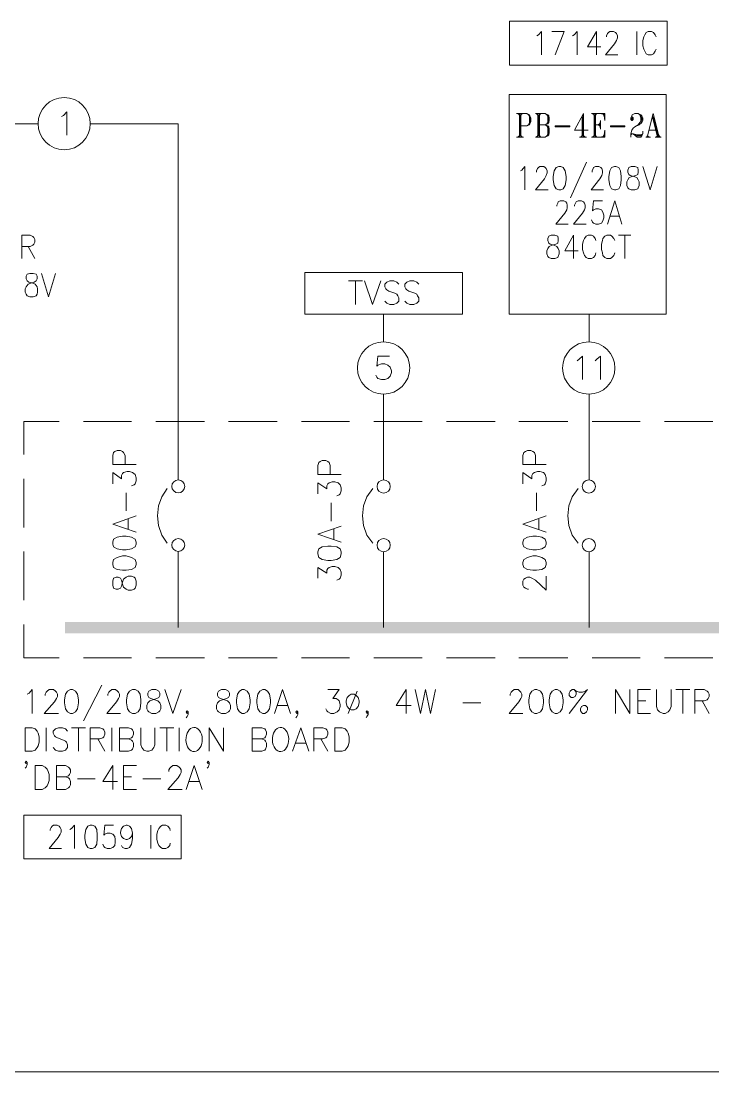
# Model space of a CAD drawing. Header units: inches. Extents: x 0.9 to 46, y 0.8 to 32.4.
# Drawn here: x 29.09 to 31.412, y 20.423 to 23.95 of the extents above; entities that cross this region are included whole.
import ezdxf

# ---------------------------------------------------------------- set-up
doc = ezdxf.new("R2010")
doc.units = ezdxf.units.IN
doc.header["$MEASUREMENT"] = 0
doc.layers.add('PDF_Geometry', color=7, linetype='Continuous')
doc.layers.add('PDF_Solid Fills', color=7, linetype='Continuous')

msp = doc.modelspace()

# ---------------------------------------------------------------- linework, layer by layer
at = {"layer": 'PDF_Geometry', "lineweight": 9}
for points in [[(30.7294, 23.9496), (31.2578, 23.9496), (31.2578, 23.8012), (30.7294, 23.8012)], [(30.7278, 23.7029), (30.7278, 22.9662), (31.2544, 22.9662), (31.2544, 23.7029)], [(30.9311, 23.5946), (30.8828, 23.5946), (30.8828, 23.5979), (30.9311, 23.5979)], [(31.0344, 23.5862), (31.0328, 23.6012), (31.0344, 23.6163)], [(31.1161, 23.5946), (31.0678, 23.5946), (31.0678, 23.5979), (31.1161, 23.5979)], [(31.1394, 23.6196), (31.1411, 23.6196), (31.1411, 23.6246), (31.1394, 23.6246)], [(30.8944, 23.4612), (30.8861, 23.4579), (30.8794, 23.4463), (30.8761, 23.4279), (30.8761, 23.4162), (30.8794, 23.3979), (30.8861, 23.3862), (30.8944, 23.3829), (30.9011, 23.3829), (30.9094, 23.3862), (30.9161, 23.3979), (30.9194, 23.4162), (30.9194, 23.4279), (30.9161, 23.4463), (30.9094, 23.4579), (30.9011, 23.4612)], [(31.0811, 23.4612), (31.0711, 23.4579), (31.0661, 23.4463), (31.0628, 23.4279), (31.0628, 23.4162), (31.0661, 23.3979), (31.0711, 23.3862), (31.0811, 23.3829), (31.0861, 23.3829), (31.0961, 23.3862), (31.1011, 23.3979), (31.1044, 23.4162), (31.1044, 23.4279), (31.1011, 23.4463), (31.0961, 23.4579), (31.0861, 23.4612)], [(31.1378, 23.4612), (31.1294, 23.4579), (31.1261, 23.4496), (31.1261, 23.4429), (31.1294, 23.4346), (31.1344, 23.4312), (31.1461, 23.4279), (31.1561, 23.4246), (31.1611, 23.4162), (31.1644, 23.4096), (31.1644, 23.3979), (31.1611, 23.3896), (31.1594, 23.3862), (31.1494, 23.3829), (31.1378, 23.3829), (31.1294, 23.3862), (31.1261, 23.3896), (31.1228, 23.3979), (31.1228, 23.4096), (31.1261, 23.4162), (31.1311, 23.4246), (31.1411, 23.4279), (31.1528, 23.4312), (31.1594, 23.4346), (31.1611, 23.4429), (31.1611, 23.4496), (31.1594, 23.4579), (31.1494, 23.4612)], [(30.8694, 23.2312), (30.8611, 23.2279), (30.8578, 23.2196), (30.8578, 23.2129), (30.8611, 23.2046), (30.8661, 23.2013), (30.8778, 23.1979), (30.8878, 23.1929), (30.8928, 23.1862), (30.8961, 23.1779), (30.8961, 23.1679), (30.8928, 23.1596), (30.8911, 23.1562), (30.8811, 23.1529), (30.8694, 23.1529), (30.8611, 23.1562), (30.8578, 23.1596), (30.8544, 23.1679), (30.8544, 23.1779), (30.8578, 23.1862), (30.8628, 23.1929), (30.8728, 23.1979), (30.8844, 23.2013), (30.8911, 23.2046), (30.8928, 23.2129), (30.8928, 23.2196), (30.8911, 23.2279), (30.8811, 23.2312)], [(29.1195, 23.1029), (29.1111, 23.0996), (29.1078, 23.0929), (29.1078, 23.0846), (29.1111, 23.0779), (29.1161, 23.0729), (29.1295, 23.0696), (29.1378, 23.0662), (29.1445, 23.0579), (29.1461, 23.0512), (29.1461, 23.0396), (29.1445, 23.0329), (29.1411, 23.0279), (29.1311, 23.0246), (29.1195, 23.0246), (29.1111, 23.0279), (29.1078, 23.0329), (29.1045, 23.0396), (29.1045, 23.0512), (29.1078, 23.0579), (29.1145, 23.0662), (29.1228, 23.0696), (29.1345, 23.0729), (29.1411, 23.0779), (29.1445, 23.0846), (29.1445, 23.0929), (29.1411, 23.0996), (29.1311, 23.1029)], [(30.0428, 22.9662), (30.5711, 22.9662), (30.5711, 23.1062), (30.0428, 23.1062)], [(29.4395, 22.4613), (29.4395, 22.4913), (29.4344, 22.5013), (29.4311, 22.5046), (29.4245, 22.5079), (29.4128, 22.5079), (29.4045, 22.5046), (29.4011, 22.5013), (29.3978, 22.4913), (29.3978, 22.4613), (29.4761, 22.4613), (29.3978, 22.4613), (29.3978, 22.4913), (29.4011, 22.5013), (29.4045, 22.5046), (29.4128, 22.5079), (29.4245, 22.5079), (29.4311, 22.5046), (29.4344, 22.5013), (29.4395, 22.4913)], [(29.4611, 22.3896), (29.4695, 22.3929), (29.4728, 22.3963), (29.4761, 22.4063), (29.4761, 22.4163), (29.4728, 22.4279), (29.4645, 22.4346), (29.4545, 22.4379), (29.4461, 22.4379), (29.4344, 22.4346), (29.4311, 22.4312), (29.4278, 22.4246), (29.4278, 22.4129), (29.3978, 22.4346), (29.3978, 22.3963), (29.3978, 22.4346), (29.4278, 22.4129), (29.4278, 22.4246), (29.4311, 22.4312), (29.4344, 22.4346), (29.4461, 22.4379), (29.4545, 22.4379), (29.4645, 22.4346), (29.4728, 22.4279), (29.4761, 22.4163), (29.4761, 22.4063), (29.4728, 22.3963), (29.4695, 22.3929)], [(29.4428, 22.3662), (29.4428, 22.3063)], [(29.5811, 22.1979), (29.5628, 22.2246), (29.5511, 22.2563), (29.5478, 22.2896), (29.5511, 22.3229), (29.5628, 22.3529), (29.5811, 22.3812), (29.5628, 22.3529), (29.5511, 22.3229), (29.5478, 22.2896), (29.5511, 22.2563), (29.5628, 22.2246)], [(29.4761, 22.2896), (29.3978, 22.2612), (29.4761, 22.2346), (29.3978, 22.2612)], [(29.4495, 22.2779), (29.4495, 22.2446)], [(29.3978, 22.1946), (29.4011, 22.1846), (29.4128, 22.1779), (29.4311, 22.1746), (29.4428, 22.1746), (29.4611, 22.1779), (29.4728, 22.1846), (29.4761, 22.1946), (29.4761, 22.2013), (29.4728, 22.2113), (29.4611, 22.2179), (29.4428, 22.2213), (29.4311, 22.2213), (29.4128, 22.2179), (29.4011, 22.2113), (29.3978, 22.2013)], [(29.3978, 22.1946), (29.4011, 22.1846), (29.4128, 22.1779), (29.4311, 22.1746), (29.4428, 22.1746), (29.4611, 22.1779), (29.4728, 22.1846), (29.4761, 22.1946), (29.4761, 22.2013), (29.4728, 22.2113), (29.4611, 22.2179), (29.4428, 22.2213), (29.4311, 22.2213), (29.4128, 22.2179), (29.4011, 22.2113), (29.3978, 22.2013)], [(29.3978, 22.1946), (29.4011, 22.1846), (29.4128, 22.1779), (29.4311, 22.1746), (29.4428, 22.1746), (29.4611, 22.1779), (29.4728, 22.1846), (29.4761, 22.1946), (29.4761, 22.2013), (29.4728, 22.2113), (29.4611, 22.2179), (29.4428, 22.2213), (29.4311, 22.2213), (29.4128, 22.2179), (29.4011, 22.2113), (29.3978, 22.2013)], [(30.7744, 22.1946), (30.7778, 22.1846), (30.7894, 22.1779), (30.8078, 22.1746), (30.8194, 22.1746), (30.8378, 22.1779), (30.8494, 22.1846), (30.8528, 22.1946), (30.8528, 22.2013), (30.8494, 22.2113), (30.8378, 22.2179), (30.8194, 22.2213), (30.8078, 22.2213), (30.7894, 22.2179), (30.7778, 22.2113), (30.7744, 22.2013)], [(30.0861, 22.1613), (30.0894, 22.1496), (30.1011, 22.1429), (30.1194, 22.1396), (30.1311, 22.1396), (30.1495, 22.1429), (30.1611, 22.1496), (30.1645, 22.1613), (30.1645, 22.1679), (30.1611, 22.1779), (30.1495, 22.1846), (30.1311, 22.1879), (30.1194, 22.1879), (30.1011, 22.1846), (30.0894, 22.1779), (30.0861, 22.1679)], [(29.3978, 22.1263), (29.4011, 22.1163), (29.4128, 22.1096), (29.4311, 22.1063), (29.4428, 22.1063), (29.4611, 22.1096), (29.4728, 22.1163), (29.4761, 22.1263), (29.4761, 22.1329), (29.4728, 22.1429), (29.4611, 22.1496), (29.4428, 22.1546), (29.4311, 22.1546), (29.4128, 22.1496), (29.4011, 22.1429), (29.3978, 22.1329)], [(29.3978, 22.1263), (29.4011, 22.1163), (29.4128, 22.1096), (29.4311, 22.1063), (29.4428, 22.1063), (29.4611, 22.1096), (29.4728, 22.1163), (29.4761, 22.1263), (29.4761, 22.1329), (29.4728, 22.1429), (29.4611, 22.1496), (29.4428, 22.1546), (29.4311, 22.1546), (29.4128, 22.1496), (29.4011, 22.1429), (29.3978, 22.1329)], [(29.3978, 22.1263), (29.4011, 22.1163), (29.4128, 22.1096), (29.4311, 22.1063), (29.4428, 22.1063), (29.4611, 22.1096), (29.4728, 22.1163), (29.4761, 22.1263), (29.4761, 22.1329), (29.4728, 22.1429), (29.4611, 22.1496), (29.4428, 22.1546), (29.4311, 22.1546), (29.4128, 22.1496), (29.4011, 22.1429), (29.3978, 22.1329)], [(29.6178, 21.9146), (29.6178, 22.1696)], [(30.7744, 22.1263), (30.7778, 22.1163), (30.7894, 22.1096), (30.8078, 22.1063), (30.8194, 22.1063), (30.8378, 22.1096), (30.8494, 22.1163), (30.8528, 22.1263), (30.8528, 22.1329), (30.8494, 22.1429), (30.8378, 22.1496), (30.8194, 22.1546), (30.8078, 22.1546), (30.7894, 22.1496), (30.7778, 22.1429), (30.7744, 22.1329)], [(29.3978, 22.0563), (29.4011, 22.0463), (29.4095, 22.0429), (29.4161, 22.0429), (29.4245, 22.0463), (29.4278, 22.0529), (29.4311, 22.0663), (29.4344, 22.0763), (29.4428, 22.0829), (29.4495, 22.0863), (29.4611, 22.0863), (29.4695, 22.0829), (29.4728, 22.0796), (29.4761, 22.0696), (29.4761, 22.0563), (29.4728, 22.0463), (29.4695, 22.0429), (29.4611, 22.0396), (29.4495, 22.0396), (29.4428, 22.0429), (29.4344, 22.0496), (29.4311, 22.0596), (29.4278, 22.0729), (29.4245, 22.0796), (29.4161, 22.0829), (29.4095, 22.0829), (29.4011, 22.0796), (29.3978, 22.0696)], [(29.3978, 22.0563), (29.4011, 22.0463), (29.4095, 22.0429), (29.4161, 22.0429), (29.4245, 22.0463), (29.4278, 22.0529), (29.4311, 22.0663), (29.4344, 22.0763), (29.4428, 22.0829), (29.4495, 22.0863), (29.4611, 22.0863), (29.4695, 22.0829), (29.4728, 22.0796), (29.4761, 22.0696), (29.4761, 22.0563), (29.4728, 22.0463), (29.4695, 22.0429), (29.4611, 22.0396), (29.4495, 22.0396), (29.4428, 22.0429), (29.4344, 22.0496), (29.4311, 22.0596), (29.4278, 22.0729), (29.4245, 22.0796), (29.4161, 22.0829), (29.4095, 22.0829), (29.4011, 22.0796), (29.3978, 22.0696)], [(29.3978, 22.0563), (29.4011, 22.0463), (29.4095, 22.0429), (29.4161, 22.0429), (29.4245, 22.0463), (29.4278, 22.0529), (29.4311, 22.0663), (29.4344, 22.0763), (29.4428, 22.0829), (29.4495, 22.0863), (29.4611, 22.0863), (29.4695, 22.0829), (29.4728, 22.0796), (29.4761, 22.0696), (29.4761, 22.0563), (29.4728, 22.0463), (29.4695, 22.0429), (29.4611, 22.0396), (29.4495, 22.0396), (29.4428, 22.0429), (29.4344, 22.0496), (29.4311, 22.0596), (29.4278, 22.0729), (29.4245, 22.0796), (29.4161, 22.0829), (29.4095, 22.0829), (29.4011, 22.0796), (29.3978, 22.0696)], [(29.2561, 21.7063), (29.2461, 21.7013), (29.2395, 21.6913), (29.2361, 21.6713), (29.2361, 21.6613), (29.2395, 21.6413), (29.2461, 21.6313), (29.2561, 21.6263), (29.2628, 21.6263), (29.2728, 21.6313), (29.2795, 21.6413), (29.2828, 21.6613), (29.2828, 21.6713), (29.2795, 21.6913), (29.2728, 21.7013), (29.2628, 21.7063)], [(29.4645, 21.7063), (29.4545, 21.7013), (29.4478, 21.6913), (29.4445, 21.6713), (29.4445, 21.6613), (29.4478, 21.6413), (29.4545, 21.6313), (29.4645, 21.6263), (29.4728, 21.6263), (29.4828, 21.6313), (29.4895, 21.6413), (29.4928, 21.6613), (29.4928, 21.6713), (29.4895, 21.6913), (29.4828, 21.7013), (29.4728, 21.7063)], [(29.5295, 21.7063), (29.5194, 21.7013), (29.5161, 21.6946), (29.5161, 21.6863), (29.5194, 21.6796), (29.5261, 21.6763), (29.5395, 21.6713), (29.5495, 21.6679), (29.5561, 21.6613), (29.5595, 21.6529), (29.5595, 21.6413), (29.5561, 21.6346), (29.5528, 21.6313), (29.5428, 21.6263), (29.5295, 21.6263), (29.5194, 21.6313), (29.5161, 21.6346), (29.5128, 21.6413), (29.5128, 21.6529), (29.5161, 21.6613), (29.5228, 21.6679), (29.5328, 21.6713), (29.5461, 21.6763), (29.5528, 21.6796), (29.5561, 21.6863), (29.5561, 21.6946), (29.5528, 21.7013), (29.5428, 21.7063)], [(29.7628, 21.7063), (29.7528, 21.7013), (29.7495, 21.6946), (29.7495, 21.6863), (29.7528, 21.6796), (29.7595, 21.6763), (29.7728, 21.6713), (29.7828, 21.6679), (29.7895, 21.6613), (29.7928, 21.6529), (29.7928, 21.6413), (29.7895, 21.6346), (29.7861, 21.6313), (29.7761, 21.6263), (29.7628, 21.6263), (29.7528, 21.6313), (29.7495, 21.6346), (29.7461, 21.6413), (29.7461, 21.6529), (29.7495, 21.6613), (29.7561, 21.6679), (29.7661, 21.6713), (29.7794, 21.6763), (29.7861, 21.6796), (29.7895, 21.6863), (29.7895, 21.6946), (29.7861, 21.7013), (29.7761, 21.7063)], [(29.8328, 21.7063), (29.8228, 21.7013), (29.8161, 21.6913), (29.8128, 21.6713), (29.8128, 21.6613), (29.8161, 21.6413), (29.8228, 21.6313), (29.8328, 21.6263), (29.8395, 21.6263), (29.8494, 21.6313), (29.8561, 21.6413), (29.8595, 21.6613), (29.8595, 21.6713), (29.8561, 21.6913), (29.8494, 21.7013), (29.8395, 21.7063)], [(29.9011, 21.7063), (29.8911, 21.7013), (29.8844, 21.6913), (29.8811, 21.6713), (29.8811, 21.6613), (29.8844, 21.6413), (29.8911, 21.6313), (29.9011, 21.6263), (29.9078, 21.6263), (29.9178, 21.6313), (29.9245, 21.6413), (29.9278, 21.6613), (29.9278, 21.6713), (29.9245, 21.6913), (29.9178, 21.7013), (29.9078, 21.7063)], [(30.1978, 21.6913), (30.1911, 21.6863), (30.1845, 21.6796), (30.1811, 21.6679), (30.1811, 21.6613), (30.1845, 21.6496), (30.1911, 21.6413), (30.1978, 21.6379), (30.2078, 21.6379), (30.2144, 21.6413), (30.2211, 21.6496), (30.2244, 21.6613), (30.2244, 21.6679), (30.2211, 21.6796), (30.2144, 21.6863), (30.2078, 21.6913)], [(30.8144, 21.7063), (30.8044, 21.7013), (30.7978, 21.6913), (30.7944, 21.6713), (30.7944, 21.6613), (30.7978, 21.6413), (30.8044, 21.6313), (30.8144, 21.6263), (30.8211, 21.6263), (30.8328, 21.6313), (30.8394, 21.6413), (30.8428, 21.6613), (30.8428, 21.6713), (30.8394, 21.6913), (30.8328, 21.7013), (30.8211, 21.7063)], [(30.8828, 21.7063), (30.8728, 21.7013), (30.8661, 21.6913), (30.8628, 21.6713), (30.8628, 21.6613), (30.8661, 21.6413), (30.8728, 21.6313), (30.8828, 21.6263), (30.8894, 21.6263), (30.8994, 21.6313), (30.9061, 21.6413), (30.9094, 21.6613), (30.9094, 21.6713), (30.9061, 21.6913), (30.8994, 21.7013), (30.8894, 21.7063)], [(30.9778, 21.6529), (30.9711, 21.6496), (30.9678, 21.6413), (30.9678, 21.6346), (30.9744, 21.6263), (30.9811, 21.6263), (30.9878, 21.6313), (30.9911, 21.6379), (30.9911, 21.6463), (30.9844, 21.6529)], [(29.1045, 21.4996), (29.1045, 21.578), (29.1278, 21.578), (29.1378, 21.5746), (29.1445, 21.5663), (29.1478, 21.5596), (29.1511, 21.5479), (29.1511, 21.5296), (29.1478, 21.5179), (29.1445, 21.5113), (29.1378, 21.5029), (29.1278, 21.4996)], [(30.1428, 21.4996), (30.1428, 21.578), (30.1678, 21.578), (30.1778, 21.5746), (30.1845, 21.5663), (30.1878, 21.5596), (30.1911, 21.5479), (30.1911, 21.5296), (30.1878, 21.5179), (30.1845, 21.5113), (30.1778, 21.5029), (30.1678, 21.4996)], [(29.1378, 21.3713), (29.1378, 21.4513), (29.1611, 21.4513), (29.1711, 21.4463), (29.1778, 21.4396), (29.1811, 21.4313), (29.1845, 21.4213), (29.1845, 21.4013), (29.1811, 21.3913), (29.1778, 21.3829), (29.1711, 21.3763), (29.1611, 21.3713)], [(29.0995, 21.2846), (29.6278, 21.2846), (29.6278, 21.1379), (29.0995, 21.1379)], [(29.3228, 21.2513), (29.3144, 21.248), (29.3078, 21.2363), (29.3045, 21.2179), (29.3045, 21.2063), (29.3078, 21.1879), (29.3144, 21.1763), (29.3228, 21.1729), (29.3295, 21.1729), (29.3378, 21.1763), (29.3445, 21.1879), (29.3461, 21.2063), (29.3461, 21.2179), (29.3445, 21.2363), (29.3378, 21.248), (29.3295, 21.2513)]]:
    msp.add_lwpolyline(points, close=True, dxfattribs=at)
for points in [[(30.8211, 23.8996), (30.8261, 23.9029), (30.8361, 23.9146), (30.8361, 23.8362)], [(30.8828, 23.8362), (30.9128, 23.9146), (30.8711, 23.9146)], [(30.9411, 23.8996), (30.9461, 23.9029), (30.9561, 23.9146), (30.9561, 23.8362)], [(31.0211, 23.8362), (31.0211, 23.9146), (30.9911, 23.8629), (31.0361, 23.8629)], [(31.0544, 23.8962), (31.0544, 23.8996), (31.0577, 23.9079), (31.0611, 23.9112), (31.0661, 23.9146), (31.0778, 23.9146), (31.0844, 23.9112), (31.0878, 23.9079), (31.0911, 23.8996), (31.0911, 23.8929), (31.0878, 23.8845), (31.0811, 23.8729), (31.0511, 23.8362), (31.0928, 23.8362)], [(31.1561, 23.9146), (31.1561, 23.8362)], [(31.2211, 23.8962), (31.2178, 23.9029), (31.2128, 23.9112), (31.2061, 23.9146), (31.1944, 23.9146), (31.1878, 23.9112), (31.1828, 23.9029), (31.1794, 23.8962), (31.1761, 23.8845), (31.1761, 23.8662), (31.1794, 23.8546), (31.1828, 23.8479), (31.1878, 23.8396), (31.1944, 23.8362), (31.2061, 23.8362), (31.2128, 23.8396), (31.2178, 23.8479), (31.2211, 23.8546)], [(29.2261, 23.6296), (29.2328, 23.6329), (29.2445, 23.6446), (29.2445, 23.5662)], [(30.7528, 23.6396), (30.7878, 23.6396), (30.7961, 23.6346), (30.7978, 23.6312), (30.8011, 23.6246), (30.8011, 23.6129), (30.7978, 23.6046), (30.7961, 23.6012), (30.7878, 23.5979), (30.7678, 23.5979)], [(30.7561, 23.6396), (30.7628, 23.6346)], [(30.7594, 23.6396), (30.7628, 23.6312)], [(30.7628, 23.6396), (30.7628, 23.5596)], [(30.7644, 23.6346), (30.7644, 23.5646)], [(30.7678, 23.6396), (30.7678, 23.5596)], [(30.7711, 23.6396), (30.7678, 23.6312)], [(30.7728, 23.6396), (30.7678, 23.6346)], [(30.7878, 23.6396), (30.7928, 23.6346), (30.7961, 23.6279), (30.7961, 23.6096), (30.7928, 23.6012), (30.7878, 23.5979)], [(30.7961, 23.6312), (30.7978, 23.6246), (30.7978, 23.6129), (30.7961, 23.6046)], [(30.8161, 23.6396), (30.8494, 23.6396), (30.8578, 23.6346), (30.8611, 23.6312), (30.8628, 23.6246), (30.8628, 23.6163), (30.8611, 23.6096), (30.8578, 23.6046), (30.8494, 23.6012), (30.8578, 23.5979), (30.8611, 23.5946), (30.8628, 23.5862), (30.8628, 23.5745), (30.8611, 23.5679), (30.8578, 23.5646), (30.8494, 23.5596), (30.8161, 23.5596)], [(30.8178, 23.6396), (30.8245, 23.6346)], [(30.8211, 23.6396), (30.8245, 23.6312)], [(30.8245, 23.6396), (30.8245, 23.5596)], [(30.8261, 23.6346), (30.8261, 23.5646)], [(30.8294, 23.6396), (30.8294, 23.5596)], [(30.8494, 23.6396), (30.8544, 23.6346), (30.8578, 23.6279), (30.8578, 23.6129), (30.8544, 23.6046), (30.8494, 23.6012), (30.8294, 23.6012)], [(30.8328, 23.6396), (30.8294, 23.6312)], [(30.8344, 23.6396), (30.8294, 23.6346)], [(30.8578, 23.6312), (30.8611, 23.6246), (30.8611, 23.6163), (30.8578, 23.6096)], [(30.9778, 23.5596), (30.9778, 23.6396), (30.9478, 23.5829), (30.9928, 23.5829)], [(30.9761, 23.6312), (30.9761, 23.5646)], [(31.0044, 23.6396), (31.0495, 23.6396), (31.0495, 23.6163), (31.0461, 23.6396)], [(31.0061, 23.6396), (31.0128, 23.6346)], [(31.0094, 23.6396), (31.0128, 23.6312)], [(31.0128, 23.6396), (31.0128, 23.5596)], [(31.0145, 23.6346), (31.0145, 23.5646)], [(31.0178, 23.6396), (31.0178, 23.5596)], [(31.0211, 23.6396), (31.0178, 23.6312)], [(31.0228, 23.6396), (31.0178, 23.6346)], [(31.0344, 23.6396), (31.0495, 23.6346)], [(31.0411, 23.6396), (31.0495, 23.6312)], [(31.0428, 23.6396), (31.0495, 23.6279)], [(31.1394, 23.6279), (31.1411, 23.6279), (31.1444, 23.6246), (31.1444, 23.6196), (31.1411, 23.6163), (31.1394, 23.6163), (31.1361, 23.6196), (31.1361, 23.6246), (31.1394, 23.6312), (31.1411, 23.6346), (31.1494, 23.6396), (31.1611, 23.6396), (31.1694, 23.6346), (31.1728, 23.6312), (31.1761, 23.6246), (31.1761, 23.6163), (31.1728, 23.6096), (31.1644, 23.6012), (31.1494, 23.5946), (31.1444, 23.5896), (31.1394, 23.5829), (31.1361, 23.5712), (31.1361, 23.5596)], [(31.1611, 23.6396), (31.1661, 23.6346), (31.1694, 23.6246), (31.1694, 23.6163), (31.1661, 23.6096), (31.1611, 23.6012), (31.1494, 23.5946)], [(31.1694, 23.6312), (31.1728, 23.6246), (31.1728, 23.6163), (31.1694, 23.6096)], [(31.2311, 23.5596), (31.2111, 23.6396), (31.1928, 23.5646)], [(28.8511, 23.6046), (29.1478, 23.6046)], [(29.3228, 23.6046), (29.6178, 23.6046), (29.6178, 22.4096)], [(30.8494, 23.6012), (30.8544, 23.5979), (30.8578, 23.5896), (30.8578, 23.5712), (30.8544, 23.5646), (30.8494, 23.5596)], [(30.8578, 23.5946), (30.8611, 23.5862), (30.8611, 23.5745), (30.8578, 23.5679)], [(30.9728, 23.6279), (30.9728, 23.5596)], [(31.0178, 23.6012), (31.0344, 23.6012)], [(31.0344, 23.6046), (31.0228, 23.6012), (31.0344, 23.5979)], [(31.0344, 23.6096), (31.0294, 23.6012), (31.0344, 23.5946)], [(31.2094, 23.6279), (31.2261, 23.5596)], [(31.2111, 23.6279), (31.2294, 23.5596)], [(30.7528, 23.5596), (30.7761, 23.5596)], [(30.7628, 23.5646), (30.7561, 23.5596)], [(30.7628, 23.5679), (30.7594, 23.5596)], [(30.7678, 23.5679), (30.7711, 23.5596)], [(30.7678, 23.5646), (30.7728, 23.5596)], [(30.8245, 23.5646), (30.8178, 23.5596)], [(30.8245, 23.5679), (30.8211, 23.5596)], [(30.8294, 23.5679), (30.8328, 23.5596)], [(30.8294, 23.5646), (30.8344, 23.5596)], [(30.9644, 23.5596), (30.9878, 23.5596)], [(30.9728, 23.5646), (30.9678, 23.5596)], [(30.9728, 23.5679), (30.9694, 23.5596)], [(30.9778, 23.5679), (30.9811, 23.5596)], [(30.9778, 23.5646), (30.9844, 23.5596)], [(31.0044, 23.5596), (31.0495, 23.5596), (31.0495, 23.5829), (31.0461, 23.5596)], [(31.0128, 23.5646), (31.0061, 23.5596)], [(31.0128, 23.5679), (31.0094, 23.5596)], [(31.0178, 23.5679), (31.0211, 23.5596)], [(31.0178, 23.5646), (31.0228, 23.5596)], [(31.0344, 23.5596), (31.0495, 23.5646)], [(31.0411, 23.5596), (31.0495, 23.5679)], [(31.0428, 23.5596), (31.0495, 23.5712)], [(31.1361, 23.5679), (31.1394, 23.5712), (31.1444, 23.5712), (31.1578, 23.5679), (31.1694, 23.5679), (31.1761, 23.5712)], [(31.1761, 23.5796), (31.1761, 23.5712), (31.1728, 23.5646), (31.1694, 23.5596), (31.1578, 23.5596), (31.1444, 23.5712), (31.1578, 23.5646), (31.1694, 23.5646), (31.1728, 23.5679)], [(31.1861, 23.5596), (31.2028, 23.5596)], [(31.1894, 23.5596), (31.1928, 23.5646), (31.1977, 23.5596)], [(31.1977, 23.5829), (31.2228, 23.5829)], [(31.2178, 23.5596), (31.2378, 23.5596)], [(31.2261, 23.5646), (31.2211, 23.5596)], [(31.2261, 23.5679), (31.2228, 23.5596)], [(31.2294, 23.5679), (31.2344, 23.5596)], [(30.7661, 23.4463), (30.7711, 23.4496), (30.7811, 23.4612), (30.7811, 23.3829)], [(30.8194, 23.4429), (30.8194, 23.4463), (30.8228, 23.4546), (30.8261, 23.4579), (30.8311, 23.4612), (30.8445, 23.4612), (30.8494, 23.4579), (30.8528, 23.4546), (30.8561, 23.4463), (30.8561, 23.4396), (30.8528, 23.4312), (30.8461, 23.4196), (30.8161, 23.3829), (30.8594, 23.3829)], [(30.9878, 23.4762), (30.9344, 23.3562)], [(31.0061, 23.4429), (31.0061, 23.4463), (31.0094, 23.4546), (31.0111, 23.4579), (31.0178, 23.4612), (31.0294, 23.4612), (31.0361, 23.4579), (31.0394, 23.4546), (31.0411, 23.4463), (31.0411, 23.4396), (31.0394, 23.4312), (31.0328, 23.4196), (31.0028, 23.3829), (31.0444, 23.3829)], [(31.1761, 23.4612), (31.2011, 23.3829), (31.2244, 23.4612)], [(30.8878, 23.3279), (30.8878, 23.3312), (30.8911, 23.3379), (30.8928, 23.3429), (30.8994, 23.3462), (30.9111, 23.3462), (30.9178, 23.3429), (30.9211, 23.3379), (30.9228, 23.3312), (30.9228, 23.3229), (30.9211, 23.3162), (30.9144, 23.3046), (30.8844, 23.2679), (30.9261, 23.2679)], [(30.9478, 23.3279), (30.9478, 23.3312), (30.9511, 23.3379), (30.9528, 23.3429), (30.9594, 23.3462), (30.9711, 23.3462), (30.9778, 23.3429), (30.9811, 23.3379), (30.9828, 23.3312), (30.9828, 23.3229), (30.9811, 23.3162), (30.9744, 23.3046), (30.9444, 23.2679), (30.9861, 23.2679)], [(31.0411, 23.3462), (31.0111, 23.3462), (31.0078, 23.3129), (31.0111, 23.3162), (31.0194, 23.3196), (31.0278, 23.3196), (31.0378, 23.3162), (31.0428, 23.3079), (31.0461, 23.2979), (31.0461, 23.2896), (31.0428, 23.2796), (31.0378, 23.2712), (31.0278, 23.2679), (31.0194, 23.2679), (31.0111, 23.2712), (31.0078, 23.2746), (31.0044, 23.2829)], [(31.0577, 23.2679), (31.0828, 23.3462), (31.1061, 23.2679)], [(31.0678, 23.2946), (31.0978, 23.2946)], [(29.0928, 23.1529), (29.0928, 23.2312), (29.1211, 23.2312), (29.1295, 23.2262), (29.1328, 23.2229), (29.1361, 23.2162), (29.1361, 23.2079), (29.1328, 23.2013), (29.1295, 23.1979), (29.1211, 23.1929), (29.0928, 23.1929)], [(30.9444, 23.1529), (30.9444, 23.2312), (30.9144, 23.1779), (30.9594, 23.1779)], [(31.0194, 23.2129), (31.0161, 23.2196), (31.0111, 23.2279), (31.0044, 23.2312), (30.9928, 23.2312), (30.9861, 23.2279), (30.9811, 23.2196), (30.9778, 23.2129), (30.9744, 23.2013), (30.9744, 23.1829), (30.9778, 23.1712), (30.9811, 23.1629), (30.9861, 23.1562), (30.9928, 23.1529), (31.0044, 23.1529), (31.0111, 23.1562), (31.0161, 23.1629), (31.0194, 23.1712)], [(31.0828, 23.2129), (31.0794, 23.2196), (31.0728, 23.2279), (31.0678, 23.2312), (31.0561, 23.2312), (31.0495, 23.2279), (31.0428, 23.2196), (31.0411, 23.2129), (31.0378, 23.2013), (31.0378, 23.1829), (31.0411, 23.1712), (31.0428, 23.1629), (31.0495, 23.1562), (31.0561, 23.1529), (31.0678, 23.1529), (31.0728, 23.1562), (31.0794, 23.1629), (31.0828, 23.1712)], [(31.0944, 23.2312), (31.1361, 23.2312)], [(31.1161, 23.2312), (31.1161, 23.1529)], [(29.1145, 23.1929), (29.1361, 23.1529)], [(29.1595, 23.1029), (29.1828, 23.0246), (29.2061, 23.1029)], [(30.1895, 23.0779), (30.2361, 23.0779)], [(30.2128, 23.0779), (30.2128, 22.9979)], [(30.2428, 23.0779), (30.2695, 22.9979), (30.2978, 23.0779)], [(30.3578, 23.0662), (30.3511, 23.0729), (30.3411, 23.0779), (30.3278, 23.0779), (30.3178, 23.0729), (30.3111, 23.0662), (30.3111, 23.0579), (30.3144, 23.0512), (30.3178, 23.0479), (30.3245, 23.0429), (30.3444, 23.0362), (30.3511, 23.0329), (30.3544, 23.0279), (30.3578, 23.0212), (30.3578, 23.0096), (30.3511, 23.0029), (30.3411, 22.9979), (30.3278, 22.9979), (30.3178, 23.0029), (30.3111, 23.0096)], [(30.4245, 23.0662), (30.4178, 23.0729), (30.4078, 23.0779), (30.3945, 23.0779), (30.3844, 23.0729), (30.3778, 23.0662), (30.3778, 23.0579), (30.3811, 23.0512), (30.3844, 23.0479), (30.3911, 23.0429), (30.4111, 23.0362), (30.4178, 23.0329), (30.4211, 23.0279), (30.4245, 23.0212), (30.4245, 23.0096), (30.4178, 23.0029), (30.4078, 22.9979), (30.3945, 22.9979), (30.3844, 23.0029), (30.3778, 23.0096)], [(30.3061, 22.8729), (30.3061, 22.9662)], [(30.9961, 22.8729), (30.9961, 22.9662)], [(30.3261, 22.8246), (30.2878, 22.8246), (30.2844, 22.7913), (30.2878, 22.7946), (30.2994, 22.7996), (30.3111, 22.7996), (30.3211, 22.7946), (30.3294, 22.7879), (30.3328, 22.7762), (30.3328, 22.7696), (30.3294, 22.7579), (30.3211, 22.7496), (30.3111, 22.7462), (30.2994, 22.7462), (30.2878, 22.7496), (30.2844, 22.7546), (30.2811, 22.7612)], [(30.9561, 22.8096), (30.9628, 22.8146), (30.9744, 22.8246), (30.9744, 22.7462)], [(31.0161, 22.8096), (31.0228, 22.8146), (31.0344, 22.8246), (31.0344, 22.7462)], [(30.3061, 22.4096), (30.3061, 22.6979)], [(30.9961, 22.4096), (30.9961, 22.6979)], [(29.0995, 22.4946), (29.0995, 22.6062), (29.2178, 22.6062)], [(29.2995, 22.6062), (29.4611, 22.6062)], [(29.5428, 22.6062), (29.7061, 22.6062)], [(29.7861, 22.6062), (29.9494, 22.6062)], [(30.0311, 22.6062), (30.1928, 22.6062)], [(30.2745, 22.6062), (30.4361, 22.6062)], [(30.5178, 22.6062), (30.6811, 22.6062)], [(30.7611, 22.6062), (30.9244, 22.6062)], [(31.0061, 22.6062), (31.1678, 22.6062)], [(31.2494, 22.6062), (31.4111, 22.6062)], [(29.4761, 22.4613), (29.3978, 22.4613), (29.3978, 22.4913), (29.4011, 22.5013), (29.4045, 22.5046), (29.4128, 22.5079), (29.4245, 22.5079), (29.4311, 22.5046), (29.4344, 22.5013), (29.4395, 22.4913), (29.4395, 22.4613)], [(30.8528, 22.4613), (30.7744, 22.4613), (30.7744, 22.4913), (30.7778, 22.5013), (30.7828, 22.5046), (30.7894, 22.5079), (30.8011, 22.5079), (30.8078, 22.5046), (30.8128, 22.5013), (30.8161, 22.4913), (30.8161, 22.4613)], [(30.1645, 22.4279), (30.0861, 22.4279), (30.0861, 22.4579), (30.0894, 22.4679), (30.0944, 22.4713), (30.1011, 22.4746), (30.1128, 22.4746), (30.1194, 22.4713), (30.1244, 22.4679), (30.1278, 22.4579), (30.1278, 22.4279)], [(29.3978, 22.3963), (29.3978, 22.4346), (29.4278, 22.4129), (29.4278, 22.4246), (29.4311, 22.4312), (29.4344, 22.4346), (29.4461, 22.4379), (29.4545, 22.4379), (29.4645, 22.4346), (29.4728, 22.4279), (29.4761, 22.4163), (29.4761, 22.4063), (29.4728, 22.3963), (29.4695, 22.3929), (29.4611, 22.3896)], [(30.7744, 22.3963), (30.7744, 22.4346), (30.8044, 22.4129), (30.8044, 22.4246), (30.8078, 22.4312), (30.8128, 22.4346), (30.8228, 22.4379), (30.8311, 22.4379), (30.8428, 22.4346), (30.8494, 22.4279), (30.8528, 22.4163), (30.8528, 22.4063), (30.8494, 22.3963), (30.8461, 22.3929), (30.8378, 22.3896)], [(29.0995, 22.2496), (29.0995, 22.4129)], [(30.0861, 22.3629), (30.0861, 22.3996), (30.1161, 22.3796), (30.1161, 22.3896), (30.1194, 22.3963), (30.1244, 22.3996), (30.1345, 22.4029), (30.1428, 22.4029), (30.1545, 22.3996), (30.1611, 22.3929), (30.1645, 22.3829), (30.1645, 22.3729), (30.1611, 22.3629), (30.1578, 22.3596), (30.1495, 22.3563)], [(29.4428, 22.3063), (29.4428, 22.3662)], [(30.2711, 22.3812), (30.2511, 22.3529), (30.2395, 22.3229), (30.2361, 22.2896), (30.2395, 22.2563), (30.2511, 22.2246), (30.2711, 22.1979)], [(30.8194, 22.3063), (30.8194, 22.3662)], [(30.9594, 22.3812), (30.9394, 22.3529), (30.9278, 22.3229), (30.9244, 22.2896), (30.9278, 22.2563), (30.9394, 22.2246), (30.9594, 22.1979)], [(30.1311, 22.2713), (30.1311, 22.3329)], [(29.4761, 22.2346), (29.3978, 22.2612), (29.4761, 22.2896)], [(30.8528, 22.2346), (30.7744, 22.2612), (30.8528, 22.2896)], [(29.4495, 22.2446), (29.4495, 22.2779)], [(30.1645, 22.2013), (30.0861, 22.2279), (30.1645, 22.2546)], [(30.8278, 22.2446), (30.8278, 22.2779)], [(30.1394, 22.2113), (30.1394, 22.2446)], [(29.0995, 22.0063), (29.0995, 22.1696)], [(30.3061, 22.1696), (30.3061, 21.9146)], [(30.9961, 22.1696), (30.9961, 21.9146)], [(30.0861, 22.0796), (30.0861, 22.1163), (30.1161, 22.0963), (30.1161, 22.1063), (30.1194, 22.1129), (30.1244, 22.1163), (30.1345, 22.1196), (30.1428, 22.1196), (30.1545, 22.1163), (30.1611, 22.1096), (30.1645, 22.0996), (30.1645, 22.0896), (30.1611, 22.0796), (30.1578, 22.0763), (30.1495, 22.0729)], [(30.7928, 22.0429), (30.7894, 22.0429), (30.7828, 22.0463), (30.7778, 22.0496), (30.7744, 22.0563), (30.7744, 22.0696), (30.7778, 22.0763), (30.7828, 22.0796), (30.7894, 22.0829), (30.7978, 22.0829), (30.8044, 22.0796), (30.8161, 22.0729), (30.8528, 22.0396), (30.8528, 22.0863)], [(29.2178, 21.8129), (29.0995, 21.8129), (29.0995, 21.9246)], [(29.4611, 21.8129), (29.2995, 21.8129)], [(29.7061, 21.8129), (29.5428, 21.8129)], [(29.9494, 21.8129), (29.7861, 21.8129)], [(30.1928, 21.8129), (30.0311, 21.8129)], [(30.4361, 21.8129), (30.2745, 21.8129)], [(30.6811, 21.8129), (30.5178, 21.8129)], [(30.9244, 21.8129), (30.7611, 21.8129)], [(31.1678, 21.8129), (31.0061, 21.8129)], [(31.4111, 21.8129), (31.2494, 21.8129)], [(29.1111, 21.6913), (29.1178, 21.6946), (29.1278, 21.7063), (29.1278, 21.6263)], [(29.1711, 21.6863), (29.1711, 21.6913), (29.1744, 21.6979), (29.1778, 21.7013), (29.1845, 21.7063), (29.1995, 21.7063), (29.2061, 21.7013), (29.2095, 21.6979), (29.2128, 21.6913), (29.2128, 21.683), (29.2095, 21.6763), (29.2028, 21.6646), (29.1678, 21.6263), (29.2161, 21.6263)], [(29.3611, 21.7213), (29.2995, 21.6013)], [(29.3811, 21.6863), (29.3811, 21.6913), (29.3845, 21.6979), (29.3878, 21.7013), (29.3945, 21.7063), (29.4078, 21.7063), (29.4145, 21.7013), (29.4178, 21.6979), (29.4211, 21.6913), (29.4211, 21.683), (29.4178, 21.6763), (29.4111, 21.6646), (29.3778, 21.6263), (29.4245, 21.6263)], [(29.5728, 21.7063), (29.5995, 21.6263), (29.6278, 21.7063)], [(29.9411, 21.6263), (29.9678, 21.7063), (29.9945, 21.6263)], [(30.1194, 21.7063), (30.1578, 21.7063), (30.1361, 21.6763), (30.1478, 21.6763), (30.1545, 21.6713), (30.1578, 21.6679), (30.1611, 21.6563), (30.1611, 21.6496), (30.1578, 21.6379), (30.1511, 21.6313), (30.1394, 21.6263), (30.1295, 21.6263), (30.1194, 21.6313), (30.1161, 21.6346), (30.1128, 21.6413)], [(30.2178, 21.7013), (30.1878, 21.6263)], [(30.3828, 21.6263), (30.3828, 21.7063), (30.3494, 21.6529), (30.3994, 21.6529)], [(30.4128, 21.7063), (30.4311, 21.6263), (30.4478, 21.7063), (30.4644, 21.6263), (30.4811, 21.7063)], [(30.7311, 21.6863), (30.7311, 21.6913), (30.7344, 21.6979), (30.7378, 21.7013), (30.7444, 21.7063), (30.7578, 21.7063), (30.7644, 21.7013), (30.7678, 21.6979), (30.7711, 21.6913), (30.7711, 21.683), (30.7678, 21.6763), (30.7611, 21.6646), (30.7278, 21.6263), (30.7744, 21.6263)], [(30.9461, 21.7063), (30.9528, 21.6979), (30.9528, 21.6913), (30.9494, 21.683), (30.9428, 21.6796), (30.9361, 21.6796), (30.9295, 21.6863), (30.9295, 21.6946), (30.9328, 21.7013), (30.9394, 21.7063), (30.9461, 21.7063), (30.9528, 21.7013), (30.9628, 21.6979), (30.9744, 21.6979), (30.9844, 21.7013), (30.9911, 21.7063), (30.9295, 21.6263)], [(31.0844, 21.6263), (31.0844, 21.7063), (31.1328, 21.6263), (31.1328, 21.7063)], [(31.2028, 21.6263), (31.1594, 21.6263), (31.1594, 21.7063), (31.2028, 21.7063)], [(31.2228, 21.7063), (31.2228, 21.6496), (31.2261, 21.6379), (31.2328, 21.6313), (31.2444, 21.6263), (31.2511, 21.6263), (31.2611, 21.6313), (31.2677, 21.6379), (31.2711, 21.6496), (31.2711, 21.7063)], [(31.2878, 21.7063), (31.3344, 21.7063)], [(31.3111, 21.7063), (31.3111, 21.6263)], [(31.3511, 21.6263), (31.3511, 21.7063), (31.3828, 21.7063), (31.3928, 21.7013), (31.3961, 21.6979), (31.3994, 21.6913), (31.3994, 21.683), (31.3961, 21.6763), (31.3928, 21.6713), (31.3828, 21.6679), (31.3511, 21.6679)], [(30.5728, 21.6613), (30.6328, 21.6613)], [(31.1594, 21.6679), (31.1861, 21.6679)], [(31.3761, 21.6679), (31.3994, 21.6263)], [(29.6511, 21.6313), (29.6478, 21.6263), (29.6444, 21.6313), (29.6478, 21.6346), (29.6511, 21.6313), (29.6511, 21.6229), (29.6478, 21.6163), (29.6444, 21.6113)], [(29.9511, 21.6529), (29.9845, 21.6529)], [(30.0194, 21.6313), (30.0161, 21.6263), (30.0128, 21.6313), (30.0161, 21.6346), (30.0194, 21.6313), (30.0194, 21.6229), (30.0161, 21.6163), (30.0128, 21.6113)], [(30.2545, 21.6313), (30.2511, 21.6263), (30.2478, 21.6313), (30.2511, 21.6346), (30.2545, 21.6313), (30.2545, 21.6229), (30.2511, 21.6163), (30.2478, 21.6113)], [(29.1744, 21.578), (29.1744, 21.4996)], [(29.2461, 21.5663), (29.2395, 21.5746), (29.2295, 21.578), (29.2161, 21.578), (29.2061, 21.5746), (29.1978, 21.5663), (29.1978, 21.5596), (29.2028, 21.5513), (29.2061, 21.5479), (29.2128, 21.5446), (29.2328, 21.5363), (29.2395, 21.5329), (29.2428, 21.5296), (29.2461, 21.5213), (29.2461, 21.5113), (29.2395, 21.5029), (29.2295, 21.4996), (29.2161, 21.4996), (29.2061, 21.5029), (29.1978, 21.5113)], [(29.2595, 21.578), (29.3061, 21.578)], [(29.2828, 21.578), (29.2828, 21.4996)], [(29.3228, 21.4996), (29.3228, 21.578), (29.3545, 21.578), (29.3645, 21.5746), (29.3678, 21.5713), (29.3711, 21.5629), (29.3711, 21.5563), (29.3678, 21.5479), (29.3645, 21.5446), (29.3545, 21.5413), (29.3228, 21.5413)], [(29.3945, 21.578), (29.3945, 21.4996)], [(29.4511, 21.5413), (29.4611, 21.5363), (29.4645, 21.5329), (29.4678, 21.5263), (29.4678, 21.5146), (29.4645, 21.5063), (29.4611, 21.5029), (29.4511, 21.4996), (29.4211, 21.4996), (29.4211, 21.578), (29.4511, 21.578), (29.4611, 21.5746), (29.4645, 21.5713), (29.4678, 21.5629), (29.4678, 21.5563), (29.4645, 21.5479), (29.4611, 21.5446), (29.4511, 21.5413), (29.4211, 21.5413)], [(29.4928, 21.578), (29.4928, 21.5213), (29.4961, 21.5113), (29.5028, 21.5029), (29.5128, 21.4996), (29.5194, 21.4996), (29.5295, 21.5029), (29.5361, 21.5113), (29.5395, 21.5213), (29.5395, 21.578)], [(29.5561, 21.578), (29.6028, 21.578)], [(29.5795, 21.578), (29.5795, 21.4996)], [(29.6211, 21.578), (29.6211, 21.4996)], [(29.7211, 21.4996), (29.7211, 21.578), (29.7695, 21.4996), (29.7695, 21.578)], [(29.8978, 21.5413), (29.9078, 21.5363), (29.9111, 21.5329), (29.9144, 21.5263), (29.9144, 21.5146), (29.9111, 21.5063), (29.9078, 21.5029), (29.8978, 21.4996), (29.8661, 21.4996), (29.8661, 21.578), (29.8978, 21.578), (29.9078, 21.5746), (29.9111, 21.5713), (29.9144, 21.5629), (29.9144, 21.5563), (29.9111, 21.5479), (29.9078, 21.5446), (29.8978, 21.5413), (29.8661, 21.5413)], [(30.0011, 21.4996), (30.0295, 21.578), (30.0561, 21.4996)], [(30.0728, 21.4996), (30.0728, 21.578), (30.1028, 21.578), (30.1128, 21.5746), (30.1161, 21.5713), (30.1194, 21.5629), (30.1194, 21.5563), (30.1161, 21.5479), (30.1128, 21.5446), (30.1028, 21.5413), (30.0728, 21.5413)], [(29.3478, 21.5413), (29.3711, 21.4996)], [(30.0111, 21.5263), (30.0461, 21.5263)], [(30.0961, 21.5413), (30.1194, 21.4996)], [(29.1111, 21.4613), (29.1078, 21.458), (29.1045, 21.4613), (29.1078, 21.4663), (29.1111, 21.4613), (29.1111, 21.4546), (29.1078, 21.4463), (29.1045, 21.4429)], [(29.2395, 21.4129), (29.2495, 21.4096), (29.2528, 21.4063), (29.2561, 21.3979), (29.2561, 21.3863), (29.2528, 21.3796), (29.2495, 21.3763), (29.2395, 21.3713), (29.2095, 21.3713), (29.2095, 21.4513), (29.2395, 21.4513), (29.2495, 21.4463), (29.2528, 21.4429), (29.2561, 21.4363), (29.2561, 21.4279), (29.2528, 21.4213), (29.2495, 21.4163), (29.2395, 21.4129), (29.2095, 21.4129)], [(29.3978, 21.3713), (29.3978, 21.4513), (29.3645, 21.3979), (29.4145, 21.3979)], [(29.4778, 21.3713), (29.4344, 21.3713), (29.4344, 21.4513), (29.4778, 21.4513)], [(29.5861, 21.4313), (29.5861, 21.4363), (29.5895, 21.4429), (29.5928, 21.4463), (29.5995, 21.4513), (29.6128, 21.4513), (29.6211, 21.4463), (29.6244, 21.4429), (29.6278, 21.4363), (29.6278, 21.4279), (29.6244, 21.4213), (29.6178, 21.4096), (29.5828, 21.3713), (29.6311, 21.3713)], [(29.6444, 21.3713), (29.6711, 21.4513), (29.6978, 21.3713)], [(29.7211, 21.4613), (29.7178, 21.458), (29.7145, 21.4613), (29.7178, 21.4663), (29.7211, 21.4613), (29.7211, 21.4546), (29.7178, 21.4463), (29.7145, 21.4429)], [(29.4344, 21.4129), (29.4611, 21.4129)], [(29.2795, 21.4063), (29.3395, 21.4063)], [(29.4995, 21.4063), (29.5595, 21.4063)], [(29.6545, 21.3979), (29.6878, 21.3979)], [(29.1878, 21.233), (29.1878, 21.2363), (29.1911, 21.2429), (29.1945, 21.248), (29.1995, 21.2513), (29.2111, 21.2513), (29.2178, 21.248), (29.2211, 21.2429), (29.2245, 21.2363), (29.2245, 21.2279), (29.2211, 21.2213), (29.2145, 21.2096), (29.1845, 21.1729), (29.2261, 21.1729)], [(29.2545, 21.2363), (29.2595, 21.2396), (29.2695, 21.2513), (29.2695, 21.1729)], [(29.4011, 21.2513), (29.3711, 21.2513), (29.3678, 21.2179), (29.3711, 21.2213), (29.3794, 21.2246), (29.3895, 21.2246), (29.3978, 21.2213), (29.4045, 21.213), (29.4061, 21.2029), (29.4061, 21.1946), (29.4045, 21.1829), (29.3978, 21.1763), (29.3895, 21.1729), (29.3794, 21.1729), (29.3711, 21.1763), (29.3678, 21.1796), (29.3645, 21.1879)], [(29.4645, 21.2246), (29.4611, 21.213), (29.4545, 21.2063), (29.4461, 21.2029), (29.4428, 21.2029), (29.4344, 21.2063), (29.4278, 21.213), (29.4245, 21.2246), (29.4245, 21.2279), (29.4278, 21.2396), (29.4344, 21.248), (29.4428, 21.2513), (29.4461, 21.2513), (29.4545, 21.248), (29.4611, 21.2396), (29.4645, 21.2246), (29.4645, 21.2063), (29.4611, 21.1879), (29.4545, 21.1763), (29.4461, 21.1729), (29.4395, 21.1729), (29.4311, 21.1763), (29.4278, 21.1829)], [(29.5261, 21.2513), (29.5261, 21.1729)], [(29.5911, 21.233), (29.5895, 21.2396), (29.5828, 21.248), (29.5761, 21.2513), (29.5645, 21.2513), (29.5595, 21.248), (29.5528, 21.2396), (29.5495, 21.233), (29.5461, 21.2213), (29.5461, 21.2029), (29.5495, 21.1913), (29.5528, 21.1829), (29.5595, 21.1763), (29.5645, 21.1729), (29.5761, 21.1729), (29.5828, 21.1763), (29.5895, 21.1829), (29.5911, 21.1913)]]:
    msp.add_lwpolyline(points, dxfattribs=at)
at = {"layer": 'PDF_Geometry', "color": 8, "lineweight": 20, "true_color": 0x808080}
msp.add_lwpolyline([(41.7374, 20.423), (2.7, 20.423)], dxfattribs=at)
at = {"layer": 'PDF_Geometry', "lineweight": 9}
for centre, radius in [((29.2351, 23.6052), 0.0877), ((30.3068, 22.7853), 0.0877), ((30.9951, 22.7852), 0.0877), ((29.6178, 22.3879), 0.0217), ((29.6178, 22.3879), 0.0217), ((30.307, 22.3874), 0.0222), ((30.9953, 22.3874), 0.0222), ((29.6178, 22.1912), 0.0217), ((29.6178, 22.1912), 0.0217), ((30.307, 22.1908), 0.0222), ((30.9953, 22.1907), 0.0222)]:
    msp.add_circle(centre, radius, dxfattribs=at)
for centre, ratio, start_param, end_param in [((29.671, 21.5386), 0.672807, 0.251292, 6.534477), ((29.961, 21.5386), 0.673035, 0.252768, 6.535953)]:
    msp.add_ellipse(centre, major_axis=(0.0003, 0.0406), ratio=ratio, start_param=start_param, end_param=end_param, dxfattribs=at)
at = {"layer": 'PDF_Solid Fills', "color": 8, "lineweight": 9, "true_color": 0x808080, "transparency": 33554559}
for points in [[(35.416, 21.8946), (35.416, 21.9329), (29.2378, 21.8946)], [(35.416, 21.9329), (29.2378, 21.8946), (29.2378, 21.9329)], [(41.7043, 21.8946), (41.7043, 21.9329), (30.6161, 21.8946)], [(41.7043, 21.9329), (30.6161, 21.8946), (30.6161, 21.9329)]]:
    msp.add_solid(points, dxfattribs=at)

doc.saveas('drawing.dxf')
